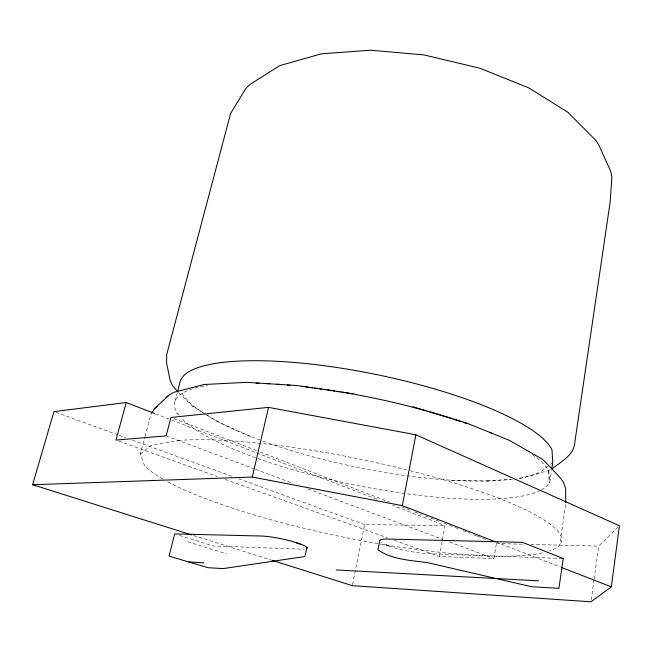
<?xml version="1.0" encoding="UTF-8"?>
<svg xmlns="http://www.w3.org/2000/svg" width="652" height="652" viewBox="0 0 652 652"><rect width="100%" height="100%" fill="white"/><g stroke="black" fill="none" stroke-linecap="round" stroke-linejoin="round"><path stroke-width="0.49" stroke-dasharray="3.26 2.44" d="M565.692 504.575L559.734 544.868A214.206 39.65 11.6 0 1 549.408 550.964M591.266 599.799L593.98 579.921M594.119 578.927L598.601 546.14L619.4 525.732M541.356 489.888A191.802 44.466 11.6 0 0 549.147 483.026L549.66 482.659L551.429 471.046M394.289 540.272L439.407 556.515L493.914 558.577L496.384 543.515L494.485 542.782M439.407 556.515L444.941 525.528L392.765 505.398M352.577 584.697L364.607 524.599L444.941 525.528M175.086 401.135L177.328 392.488M163.033 479.244A215.136 39.837 11.6 0 1 144.491 465.455L140.302 454.102L144.711 437.459M144.972 436.481L150.995 414.126M140.302 454.102L151.109 445.397L178.379 440.459M552.757 462.333L540.076 472.35A190.734 47.36 11.6 0 1 517.606 478.429M549.929 470.116L521.942 478.12L517.802 478.592M487.142 480.989L510.818 479.179M450.907 480.198L488.861 481.021M496.384 543.515L522.7 544.192M530.793 544.404L598.601 546.14M562.236 558.487L428.804 553.711A29.658 4.703 11.1 0 1 394.24 547.77L383.726 544.045A29.658 4.703 11.1 0 1 380.776 542.342M176.537 413.295L177.474 413.384M187.743 541.779L226.66 553.858M179.455 535.439L213.204 545.993L300.874 549.131A26.365 3.725 12 0 0 304.517 549.066M193.473 535.512L271.012 559.995M386.033 544.974L391.273 546.824M118.762 441.086L217.458 476.612M225.111 479.367L387.598 537.859M55.86 412.317L117.996 434.908M118.949 435.259L125.64 437.688M132.332 440.124L232.699 476.628M238.436 478.715L364.607 524.599M166.17 435.886L254.541 468.967M255.494 469.326L292.626 483.222M307.858 488.927L443.05 539.53M449.709 542.024L493.914 558.577M155.616 413.89L377.589 499.538M495.985 542.024L560.443 567.061M173.799 418.551L256.342 450.532M260.14 451.999L389.171 501.983M401.51 506.767L410.996 510.443M414.786 511.91L421.428 514.485M425.226 515.952L440.41 521.836M444.199 523.303L459.383 529.188M463.181 530.655L469.823 533.23M473.613 534.697L476.457 535.797M477.411 536.172L486.897 539.84M250.93 436.587L218.102 421.885L206.937 415.006M178.713 392.561L192.201 405.943L203.587 412.952M192.201 405.943L194.198 407.174M216.472 420.874L218.102 421.885M532.382 454.591A191.802 44.466 11.6 0 1 548.78 470.883L549.66 482.659M548.78 470.883L549.147 483.026M178.338 440.442A215.062 39.821 11.6 0 1 409.122 470.434M410.141 470.695A215.062 39.821 11.6 0 1 559.75 544.77M167.735 481.844A215.136 39.837 11.6 0 0 402.308 547.55L446.449 553.1L486.84 555.928A214.206 39.65 11.6 0 0 543.532 552.627M512.293 479.196A190.734 47.36 11.6 0 1 260.987 440.426M260.05 440.076A190.734 47.36 11.6 0 1 206.203 414.876M205.372 414.354A190.734 47.36 11.6 0 1 181.354 391.836M540.345 490.418A191.802 44.466 11.6 0 1 256.578 458.087M255.657 457.761A191.802 44.466 11.6 0 1 181.174 418.022M178.876 415.348A191.802 44.466 11.6 0 1 207.613 385.43"/><path stroke-width="0.98" d="M565.749 502.643L565.667 488.519L563.295 481.885L558.96 476.327L544.11 460.785L541.47 458.747L509.122 440.222L466.18 422.879L412.993 406.897M271.982 560.296L352.382 585.683L590.997 601.788L611.34 586.841L619.4 525.732L415.862 434.778L268.542 407.378L170.954 417.451L166.17 435.886L115.975 440.076L126.211 402.537L154.671 413.523M551.722 469.106L552.757 462.333L551.999 449.831A190.734 47.36 11.6 0 0 361.803 371.689A190.734 47.36 11.6 0 0 180.319 380.947L177.58 391.526M495.055 541.665L402.325 505.642L415.862 434.778M307.002 547.656L304.908 556.523L223.196 568.593L208.004 567.696L169.08 556.123L174.638 533.931L261.134 536.017A26.365 3.725 12 0 1 292.243 541.421L302.569 544.868A26.365 3.725 12 0 1 306.611 548.568M126.211 402.537L53.953 411.616L32.6 484.721L252.291 477.06L268.542 407.378M151.419 413.368L154.874 408.323L168.648 395.414L171.574 393.482L174.752 392.056L204.052 384.517L246.603 382.333L297.263 385.568L354.664 394.004M154.874 408.323L157.458 405.935M166.064 397.801L168.648 395.414M552.081 468.804C560.875 461.706 574.078 455.275 574.819 442.309L610.158 202.071L611.886 176.896L610.671 171.248L598.666 144.679L595.724 140.204L567.786 112.209L528.87 87.922L479.839 68.199L423.865 54.907L370.638 50.212L321.452 53.823L279.635 65.665L250.001 84.426L245.869 88.338L230.596 113.538L166.651 354.802L166.619 363.237L170.188 380.629L172.389 385.422L176.651 390.458M188.795 561.983L203.872 562.798M336.065 569.921L538.609 580.834M252.291 477.06L402.325 505.642M32.6 484.721L191.533 534.901M295.152 542.301L300.279 544.012M561.38 567.427L611.34 586.841M256.154 383.156A191.802 44.466 11.6 0 1 258.991 383.246M266.774 383.58A191.802 44.466 11.6 0 1 269.765 383.743M276.888 384.199A191.802 44.466 11.6 0 1 279.993 384.427M287.353 385.03A191.802 44.466 11.6 0 1 290.539 385.324M301.982 386.506A191.802 44.466 11.6 0 1 303.897 386.717M305.821 386.946A191.802 44.466 11.6 0 1 308.73 387.288M310.686 387.532A191.802 44.466 11.6 0 1 312.642 387.777M314.614 388.03A191.802 44.466 11.6 0 1 317.589 388.429M319.586 388.698A191.802 44.466 11.6 0 1 321.583 388.975M323.588 389.26A191.802 44.466 11.6 0 1 325.601 389.546M327.614 389.847A191.802 44.466 11.6 0 1 330.654 390.303M332.675 390.613A191.802 44.466 11.6 0 1 334.712 390.931M336.742 391.257A191.802 44.466 11.6 0 1 339.798 391.746M341.827 392.088A191.802 44.466 11.6 0 1 343.865 392.431M345.902 392.781A191.802 44.466 11.6 0 1 348.959 393.311M350.988 393.669A191.802 44.466 11.6 0 1 353.017 394.036M355.047 394.411A191.802 44.466 11.6 0 1 425.919 410.76M427.916 411.314A191.802 44.466 11.6 0 1 451.991 418.608M453.833 419.212A191.802 44.466 11.6 0 1 460.149 421.322M463.67 422.529A191.802 44.466 11.6 0 1 466.791 423.629M489.375 432.26A191.802 44.466 11.6 0 1 492.097 433.401M563.246 558.519L558.903 588.332L531.47 586.718L427.19 562.562C410.678 560.435 391.885 559.481 377.956 549.848L379.7 540.907A29.658 4.703 11.1 0 1 388.079 539.082L522.431 542.325L563.246 558.519"/></g></svg>
